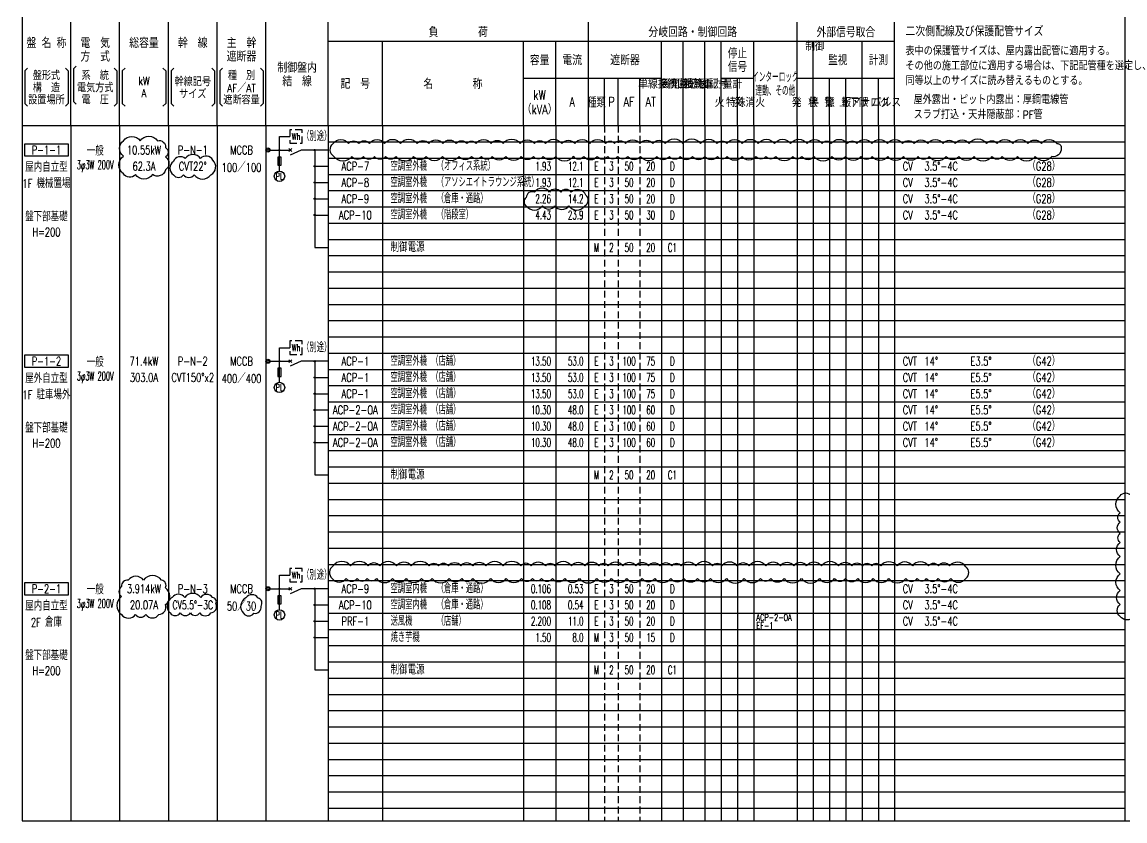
# Model space of a CAD drawing. Header units: millimetres. Extents: x -2 to 828, y 15 to 581.
# Drawn here: x 13.5 to 420.5, y 31.4 to 326.4 of the extents above; entities that cross this region are included whole.
import ezdxf
from ezdxf.enums import TextEntityAlignment as Align

# ---------------------------------------------------------------- set-up
doc = ezdxf.new("R2010")
doc.units = ezdxf.units.MM
doc.header["$LTSCALE"] = 0.2
doc.linetypes.add('DASHED', pattern=[19.05, 12.7, -6.35])
for name, color, linetype in [('1_文字', 3, 'Continuous'), ('1_表', 7, 'Continuous'), ('_E-8_', 7, 'Continuous'), ('盤内配線', 1, 'Continuous')]:
    doc.layers.add(name, color=color, linetype=linetype)
doc.layers.add('1_追加変更', color=10, linetype='Continuous', plot=False)
doc.styles.get("Standard").update_dxf_attribs({"font": 'simplex.shx', "width": 0.8, "bigfont": 'extfont2.shx'})
doc.styles.add('TATEGAKI', font='txt', dxfattribs={"bigfont": 'bigfont.shx'})

msp = doc.modelspace()

# ---------------------------------------------------------------- linework, layer by layer
at = {"layer": '1_文字', "linetype": 'Continuous'}
for points in [[(15.49, 309.44), (14.5, 308.48), (14.5, 296.41), (15.49, 295.44)], [(29.51, 309.44), (30.5, 308.48), (30.5, 296.41), (29.51, 295.44)], [(33.49, 310.13), (32.5, 309.16), (32.5, 297.09), (33.49, 296.13)], [(47.51, 309.44), (48.5, 308.48), (48.5, 296.41), (47.51, 295.44)], [(51.49, 309.44), (50.5, 308.48), (50.5, 296.41), (51.49, 295.44)], [(65.51, 309.44), (66.5, 308.48), (66.5, 296.41), (65.51, 295.44)], [(69.49, 309.44), (68.5, 308.48), (68.5, 296.41), (69.49, 295.44)], [(83.51, 309.44), (84.5, 308.48), (84.5, 296.41), (83.51, 295.44)], [(87.49, 309.44), (86.5, 308.48), (86.5, 296.41), (87.49, 295.44)], [(101.51, 309.44), (102.5, 308.48), (102.5, 296.41), (101.51, 295.44)]]:
    msp.add_lwpolyline(points, dxfattribs=at)
at = {"layer": '1_文字'}
for points in [[(14.5, 281.52), (30.5, 281.52), (30.5, 276.87), (14.5, 276.87)], [(14.5, 203.52), (30.5, 203.52), (30.5, 198.87), (14.5, 198.87)], [(14.5, 119.52), (30.5, 119.52), (30.5, 114.87), (14.5, 114.87)]]:
    msp.add_lwpolyline(points, close=True, dxfattribs=at)
at = {"layer": '1_表', "color": 6}
msp.add_line((420.5, 581.44), (420.5, 31.44), dxfattribs=at)
at = {"layer": '1_表', "color": 7, "linetype": 'Continuous'}
for p, q in [((31.5, 288.19), (31.5, 326.44)), ((49.5, 288.19), (49.5, 326.44)), ((67.5, 288.19), (67.5, 326.44)), ((85.5, 288.19), (85.5, 326.44)), ((103.5, 288.19), (103.5, 326.44)), ((126.5, 288.19), (126.5, 326.44)), ((222.5, 288.19), (222.5, 326.44)), ((299.5, 288.19), (299.5, 326.44)), ((335.5, 288.19), (335.5, 326.44)), ((126.5, 319.44), (335.5, 319.44)), ((146.5, 288.19), (146.5, 319.44)), ((198.5, 288.19), (198.5, 319.44)), ((210.5, 288.19), (210.5, 319.44)), ((249.5, 288.19), (249.5, 319.44)), ((257.5, 288.19), (257.5, 319.44)), ((265.5, 288.19), (265.5, 319.44)), ((271.5, 288.19), (271.5, 319.44)), ((283.5, 288.19), (283.5, 319.44)), ((305.5, 288.19), (305.5, 319.44)), ((323.5, 288.19), (323.5, 319.44)), ((198.5, 305.76), (249.5, 305.76)), ((228.5, 288.19), (228.5, 305.76)), ((233.5, 288.19), (233.5, 305.76)), ((241.5, 288.19), (241.5, 305.76)), ((271.5, 305.76), (283.5, 305.76)), ((277.5, 288.19), (277.5, 305.76)), ((299.5, 305.76), (335.5, 305.76)), ((311.5, 288.19), (311.5, 305.76)), ((317.5, 288.19), (317.5, 305.76)), ((329.5, 288.19), (329.5, 305.76)), ((31.5, 288.19), (31.5, 31.44)), ((49.5, 288.19), (49.5, 31.44)), ((67.5, 288.19), (67.5, 31.44)), ((85.5, 288.19), (85.5, 31.44)), ((103.5, 288.19), (103.5, 31.44)), ((126.5, 288.19), (126.5, 31.44)), ((146.5, 288.19), (146.5, 31.44)), ((198.5, 288.19), (198.5, 31.44)), ((210.5, 288.19), (210.5, 31.44)), ((222.5, 288.19), (222.5, 31.44)), ((249.5, 288.19), (249.5, 31.44)), ((257.5, 288.19), (257.5, 31.44)), ((265.5, 288.19), (265.5, 31.44)), ((271.5, 288.19), (271.5, 31.44)), ((277.5, 288.19), (277.5, 31.44)), ((283.5, 288.19), (283.5, 31.44)), ((299.5, 288.19), (299.5, 31.44)), ((305.5, 288.19), (305.5, 31.44)), ((311.5, 288.19), (311.5, 31.44)), ((317.5, 288.19), (317.5, 31.44)), ((323.5, 288.19), (323.5, 31.44)), ((329.5, 288.19), (329.5, 31.44)), ((335.5, 288.19), (335.5, 31.44)), ((126.5, 282.19), (420.5, 282.19)), ((126.5, 276.19), (420.5, 276.19)), ((126.5, 270.19), (420.5, 270.19)), ((126.5, 264.19), (420.5, 264.19)), ((126.5, 258.19), (420.5, 258.19)), ((126.5, 252.19), (420.5, 252.19)), ((126.5, 246.19), (420.5, 246.19)), ((126.5, 240.19), (420.5, 240.19)), ((126.5, 234.19), (420.5, 234.19)), ((126.5, 228.19), (420.5, 228.19)), ((126.5, 222.19), (420.5, 222.19)), ((126.5, 216.19), (420.5, 216.19)), ((126.5, 210.19), (420.5, 210.19)), ((126.5, 204.19), (420.5, 204.19)), ((126.5, 198.19), (420.5, 198.19)), ((126.5, 192.19), (420.5, 192.19)), ((126.5, 186.19), (420.5, 186.19)), ((126.5, 180.19), (420.5, 180.19)), ((126.5, 174.19), (420.5, 174.19)), ((126.5, 168.19), (420.5, 168.19)), ((126.5, 162.19), (420.5, 162.19)), ((126.5, 156.19), (420.5, 156.19)), ((126.5, 150.19), (420.5, 150.19)), ((126.5, 144.19), (420.5, 144.19)), ((126.5, 138.19), (420.5, 138.19)), ((126.5, 132.19), (420.5, 132.19)), ((126.5, 126.19), (420.5, 126.19)), ((126.5, 120.19), (420.5, 120.19)), ((126.5, 114.19), (420.5, 114.19)), ((126.5, 108.19), (420.5, 108.19)), ((126.5, 102.19), (420.5, 102.19)), ((126.5, 96.19), (420.5, 96.19)), ((126.5, 90.19), (420.5, 90.19)), ((126.5, 84.19), (420.5, 84.19)), ((126.5, 78.19), (420.5, 78.19)), ((126.5, 72.19), (420.5, 72.19)), ((126.5, 66.19), (420.5, 66.19)), ((126.5, 60.19), (420.5, 60.19)), ((126.5, 54.19), (420.5, 54.19)), ((126.5, 48.19), (420.5, 48.19)), ((126.5, 42.19), (420.5, 42.19)), ((126.5, 36.19), (420.5, 36.19))]:
    msp.add_line(p, q, dxfattribs=at)
at = {"layer": '1_表', "color": 6, "linetype": 'Continuous'}
msp.add_line((13.5, 288.19), (420.5, 288.19), dxfattribs=at)
at = {"layer": '1_表', "color": 6}
msp.add_lwpolyline([(13.5, 31.44), (827.5, 31.44), (827.5, 581.44), (13.5, 581.44)], close=True, dxfattribs=at)
at = {"layer": '1_表', "linetype": 'DASHED'}
for points in [[(228.5, 288.19), (228.5, 31.44)], [(233.5, 288.19), (233.5, 31.44)], [(241.5, 288.19), (241.5, 31.44)]]:
    msp.add_lwpolyline(points, dxfattribs=at)
at = {"layer": '1_追加変更'}
for points in [[(50.96, 282.62, -0.520567), (57.1, 282.62, -0.520567), (63.51, 282.62, -0.520567), (66.45, 280.14, -0.520567), (66.45, 276.62, -0.520567), (66.45, 271.85, -0.520567), (61.63, 270.11, -0.520567), (55.31, 270.11, -0.520567), (50.96, 270.4, -0.520567), (50.96, 276.94, -0.520567)], [(128.36, 281.59, -0.520567), (133.94, 281.59, -0.520567), (137.73, 281.59, -0.520567), (141.7, 281.59, -0.520567), (147.31, 281.59, -0.520567), (153.17, 281.59, -0.520567), (159.33, 281.59, -0.520567), (163.56, 281.59, -0.520567), (168.83, 281.59, -0.520567), (173.69, 281.59, -0.520567), (177.66, 281.59, -0.520567), (181.03, 281.59, -0.520567), (186.59, 281.59, -0.520567), (191.08, 281.59, -0.520567), (197.32, 281.59, -0.520567), (202.56, 281.59, -0.520567), (206.63, 281.59, -0.520567), (212.73, 281.59, -0.520567), (217.45, 281.59, -0.520567), (222.98, 281.59, -0.520567), (228.82, 281.59, -0.520567), (232.16, 281.59, -0.520567), (236.17, 281.59, -0.520567), (241.47, 281.59, -0.520567), (246.29, 281.59, -0.520567), (250.88, 281.59, -0.520567), (257.39, 281.59, -0.520567), (263.89, 281.59, -0.520567), (269.95, 281.59, -0.520567), (273.6, 281.59, -0.520567), (279.28, 281.59, -0.520567), (285.19, 281.59, -0.520567), (291.18, 281.59, -0.520567), (297.13, 281.59, -0.520567), (303.21, 281.59, -0.520567), (308.71, 281.59, -0.520567), (312.14, 281.59, -0.520567), (318.02, 281.59, -0.520567), (321.61, 281.59, -0.520567), (327.12, 281.59, -0.520567), (332.82, 281.59, -0.520567), (338.46, 281.59, -0.520567), (342.69, 281.59, -0.520567), (347.75, 281.59, -0.520567), (353.38, 281.59, -0.520567), (357.9, 281.59, -0.520567), (362.96, 281.59, -0.520567), (369.46, 281.59, -0.520567), (373.32, 281.59, -0.520567), (379.12, 281.59, -0.520567), (384.71, 281.59, -0.520567), (389.67, 281.59, -0.520567), (395.34, 281.59, -0.520567), (396.95, 279.78, -0.520567), (393.47, 276.8, -0.520567), (387.4, 276.8, -0.520567), (380.9, 276.8, -0.520567), (375.24, 276.8, -0.520567), (371.4, 276.8, -0.520567), (364.84, 276.8, -0.520567), (359.22, 276.8, -0.520567), (354.5, 276.8, -0.520567), (348.27, 276.8, -0.520567), (344.21, 276.8, -0.520567), (338.78, 276.8, -0.520567), (332.95, 276.8, -0.520567), (327.26, 276.8, -0.520567), (323.07, 276.8, -0.520567), (317.43, 276.8, -0.520567), (312.35, 276.8, -0.520567), (305.83, 276.8, -0.520567), (301.27, 276.8, -0.520567), (297.88, 276.8, -0.520567), (291.65, 276.8, -0.520567), (288.03, 276.8, -0.520567), (284.33, 276.8, -0.520567), (279.2, 276.8, -0.520567), (273.76, 276.8, -0.520567), (270.15, 276.8, -0.520567), (265.47, 276.8, -0.520567), (260.9, 276.8, -0.520567), (256.38, 276.8, -0.520567), (252.39, 276.8, -0.520567), (247.72, 276.8, -0.520567), (241.71, 276.8, -0.520567), (237.03, 276.8, -0.520567), (233.27, 276.8, -0.520567), (229.65, 276.8, -0.520567), (225.75, 276.8, -0.520567), (220.85, 276.8, -0.520567), (216.93, 276.8, -0.520567), (210.46, 276.8, -0.520567), (205.79, 276.8, -0.520567), (202.2, 276.8, -0.520567), (197.69, 276.8, -0.520567), (192.08, 276.8, -0.520567), (187.03, 276.8, -0.520567), (182.99, 276.8, -0.520567), (179.37, 276.8, -0.520567), (174.77, 276.8, -0.520567), (168.69, 276.8, -0.520567), (162.63, 276.8, -0.520567), (157.99, 276.8, -0.520567), (151.53, 276.8, -0.520567), (147.59, 276.8, -0.520567), (143.57, 276.8, -0.520567), (139.47, 276.8, -0.520567), (135.2, 276.8, -0.520567), (128.59, 276.8, -0.520567)], [(69.36, 270.05, 0.520567), (73.1, 270.05, 0.520567), (76.97, 270.05, 0.520567), (83.2, 270.05, 0.520567), (83.88, 275.45, 0.520567), (79.38, 276.08, 0.520567), (73.73, 276.08, 0.520567), (69.36, 274.92, 0.520567)], [(199.56, 258.57, 0.520567), (205.58, 258.57, 0.520567), (210.13, 258.57, 0.520567), (215.27, 258.57, 0.520567), (221.2, 258.57, 0.520567), (221.55, 262.55, 0.520567), (216.17, 263.65, 0.520567), (212.27, 263.65, 0.520567), (208.16, 263.65, 0.520567), (202.63, 263.65, 0.520567), (199.56, 261.64, 0.520567)], [(127.97, 120.99, 0.520567), (133.12, 120.99, 0.520567), (137.13, 120.99, 0.520567), (140.88, 120.99, 0.520567), (144.25, 120.99, 0.520567), (150.22, 120.99, 0.520567), (155.22, 120.99, 0.520567), (160.85, 120.99, 0.520567), (164.86, 120.99, 0.520567), (171.1, 120.99, 0.520567), (175.73, 120.99, 0.520567), (179.89, 120.99, 0.520567), (186.52, 120.99, 0.520567), (192.16, 120.99, 0.520567), (197.79, 120.99, 0.520567), (201.86, 120.99, 0.520567), (205.2, 120.99, 0.520567), (209.25, 120.99, 0.520567), (213.81, 120.99, 0.520567), (219.23, 120.99, 0.520567), (225.66, 120.99, 0.520567), (231.06, 120.99, 0.520567), (236.74, 120.99, 0.520567), (242.37, 120.99, 0.520567), (246.97, 120.99, 0.520567), (252.88, 120.99, 0.520567), (257.74, 120.99, 0.520567), (262.77, 120.99, 0.520567), (267.56, 120.99, 0.520567), (273.41, 120.99, 0.520567), (280.03, 120.99, 0.520567), (286.01, 120.99, 0.520567), (289.79, 120.99, 0.520567), (294.72, 120.99, 0.520567), (301.12, 120.99, 0.520567), (307.74, 120.99, 0.520567), (313.37, 120.99, 0.520567), (317.34, 120.99, 0.520567), (321.89, 120.99, 0.520567), (327.64, 120.99, 0.520567), (333.38, 120.99, 0.520567), (339.69, 120.99, 0.520567), (343.82, 120.99, 0.520567), (347.32, 120.99, 0.520567), (351.6, 120.99, 0.520567), (356.27, 120.99, 0.520567), (361.81, 121.03, 0.520567), (361.81, 125.23, 0.520567), (355.73, 125.59, 0.520567), (351.66, 125.59, 0.520567), (348.01, 125.59, 0.520567), (342.07, 125.59, 0.520567), (336.4, 125.59, 0.520567), (330.37, 125.59, 0.520567), (327.04, 125.59, 0.520567), (323.6, 125.59, 0.520567), (319.73, 125.59, 0.520567), (314.84, 125.59, 0.520567), (308.47, 125.59, 0.520567), (303.04, 125.59, 0.520567), (298.31, 125.59, 0.520567), (293.34, 125.59, 0.520567), (288.03, 125.59, 0.520567), (281.83, 125.59, 0.520567), (277.42, 125.59, 0.520567), (271.77, 125.59, 0.520567), (268.28, 125.59, 0.520567), (262.11, 125.59, 0.520567), (256.71, 125.59, 0.520567), (253.27, 125.59, 0.520567), (248.87, 125.59, 0.520567), (244.65, 125.59, 0.520567), (239.99, 125.59, 0.520567), (235.26, 125.59, 0.520567), (229.84, 125.59, 0.520567), (226.32, 125.59, 0.520567), (221.15, 125.59, 0.520567), (216.3, 125.59, 0.520567), (210.14, 125.59, 0.520567), (206.61, 125.59, 0.520567), (201.37, 125.59, 0.520567), (197.57, 125.59, 0.520567), (191.03, 125.59, 0.520567), (184.7, 125.59, 0.520567), (179.79, 125.59, 0.520567), (175.38, 125.59, 0.520567), (170.86, 125.59, 0.520567), (167.18, 125.59, 0.520567), (163.71, 125.59, 0.520567), (157.15, 125.59, 0.520567), (151.69, 125.59, 0.520567), (145.52, 125.59, 0.520567), (141.2, 125.59, 0.520567), (134.76, 125.59, 0.520567), (128.31, 125.59, 0.520567)], [(50.23, 107.66, 0.520567), (55.42, 107.66, 0.520567), (59.17, 107.66, 0.520567), (64.01, 107.66, 0.520567), (66.41, 111.31, 0.520567), (66.41, 117.52, 0.520567), (64.94, 120.31, 0.520567), (58.32, 120.31, 0.520567), (52.67, 120.31, 0.520567), (50.23, 118.02, 0.520567), (50.23, 114.28, 0.520567)], [(68.12, 108.25, 0.520567), (71.88, 108.25, 0.520567), (75.63, 108.25, 0.520567), (79.06, 108.25, 0.520567), (83.16, 108.25, 0.520567), (85.05, 111.61, 0.520567), (83.78, 113.95, 0.520567), (79.42, 113.95, 0.520567), (73.54, 113.95, 0.520567), (68.92, 113.95, 0.520567)], [(95.23, 108.13, 0.520567), (99.03, 108.13, 0.520567), (101.69, 110.69, 0.520567), (100.56, 113.8, 0.520567), (96.11, 113.8, 0.520567)]]:
    msp.add_lwpolyline(points, format="xyb", close=True, dxfattribs=at)
msp.add_lwpolyline([(423.69, 106.95, -0.520567), (418.77, 106.96, -0.520567), (418.77, 111.37, -0.520567), (418.77, 116.5, -0.520567), (418.77, 122.66, -0.520567), (418.77, 129.06, -0.520567), (418.77, 134.25, -0.520567), (418.77, 137.64, -0.520567), (418.77, 141.8, -0.520567), (418.77, 145.27, -0.520567), (418.77, 151.51, -0.520567), (422.8, 151.51, -0.520567)], format="xyb", dxfattribs=at)
at = {"layer": '_E-8_', "color": 1, "linetype": 'Continuous'}
for p, q in [((108.5, 271.43), (108.5, 284.19)), ((108.5, 284.19), (112.37, 284.19)), ((121.5, 279.19), (121.5, 243.19)), ((121.5, 273.19), (126.5, 273.19)), ((121.5, 267.19), (126.5, 267.19)), ((121.5, 261.19), (126.5, 261.19)), ((121.5, 255.19), (126.5, 255.19)), ((121.5, 243.19), (126.5, 243.19)), ((108.5, 193.43), (108.5, 206.19)), ((108.5, 206.19), (112.37, 206.19)), ((121.5, 201.19), (121.5, 159.19)), ((121.5, 195.19), (126.5, 195.19)), ((121.5, 189.19), (126.5, 189.19)), ((121.5, 183.19), (126.5, 183.19)), ((121.5, 177.19), (126.5, 177.19)), ((121.5, 171.19), (126.5, 171.19)), ((121.5, 159.19), (126.5, 159.19)), ((108.5, 109.43), (108.5, 122.19)), ((108.5, 122.19), (112.37, 122.19)), ((121.5, 117.19), (121.5, 87.19)), ((121.5, 111.19), (126.5, 111.19)), ((121.5, 105.19), (126.5, 105.19)), ((121.5, 99.19), (126.5, 99.19)), ((121.5, 87.19), (126.5, 87.19))]:
    msp.add_line(p, q, dxfattribs=at)
at = {"layer": '_E-8_', "color": 1}
for p, q in [((105, 279.19), (112.5, 279.19)), ((126.5, 279.19), (116.5, 279.19)), ((105, 201.19), (112.5, 201.19)), ((126.5, 201.19), (116.5, 201.19)), ((105, 117.19), (112.5, 117.19)), ((126.5, 117.19), (116.5, 117.19))]:
    msp.add_line(p, q, dxfattribs=at)
at = {"layer": '_E-8_', "color": 2, "linetype": 'Continuous'}
for p, q in [((112, 279.69), (113, 278.69)), ((112, 278.69), (113, 279.69)), ((116.5, 279.19), (112.5, 277.33)), ((112, 201.69), (113, 200.69)), ((112, 200.69), (113, 201.69)), ((116.5, 201.19), (112.5, 199.33)), ((112, 117.69), (113, 116.69)), ((112, 116.69), (113, 117.69)), ((116.5, 117.19), (112.5, 115.33))]:
    msp.add_line(p, q, dxfattribs=at)
for points in [[(107.9, 273.58), (109.1, 273.58), (109.1, 276.58), (107.9, 276.58)], [(107.9, 195.58), (109.1, 195.58), (109.1, 198.58), (107.9, 198.58)], [(107.9, 111.58), (109.1, 111.58), (109.1, 114.58), (107.9, 114.58)]]:
    msp.add_lwpolyline(points, close=True, dxfattribs=at)
for centre, radius in [((104.25, 279.19), 0.75), ((104.25, 279.19), 0.4), ((104.25, 279.19), 0.4), ((108.5, 269.51), 1.92), ((104.25, 201.19), 0.75), ((104.25, 201.19), 0.4), ((104.25, 201.19), 0.4), ((108.5, 191.51), 1.92), ((104.25, 117.19), 0.75), ((104.25, 117.19), 0.4), ((104.25, 117.19), 0.4), ((108.5, 107.51), 1.92)]:
    msp.add_circle(centre, radius, dxfattribs=at)
at = {"layer": '_E-8_', "color": 1, "linetype": 'Continuous'}
for centre in [(108.5, 279.19), (121.5, 279.19), (121.5, 273.19), (121.5, 267.19), (121.5, 261.19), (121.5, 255.19), (108.5, 201.19), (121.5, 201.19), (121.5, 195.19), (121.5, 189.19), (121.5, 183.19), (121.5, 177.19), (121.5, 171.19), (108.5, 117.19), (121.5, 117.19), (121.5, 111.19), (121.5, 105.19), (121.5, 99.19)]:
    msp.add_circle(centre, 0.25, dxfattribs=at)
at = {"layer": '盤内配線', "color": 7, "linetype": 'DASHED'}
for points in [[(112.37, 281.69), (116.87, 281.69), (116.87, 286.69), (112.37, 286.69)], [(112.37, 203.69), (116.87, 203.69), (116.87, 208.69), (112.37, 208.69)], [(112.37, 119.69), (116.87, 119.69), (116.87, 124.69), (112.37, 124.69)]]:
    msp.add_lwpolyline(points, close=True, dxfattribs=at)

# ---------------------------------------------------------------- texts
at = {"layer": '1_文字'}
for s, height, width, p in [('負\u3000\u3000\u3000\u3000荷', 3.5, 0.8, (174.5, 322.94)), ('分岐回路・制御回路', 3.5, 0.800431, (261, 322.94)), ('外部信号取合', 3.5, 0.79288, (317.5, 322.94)), ('盤 名 称', 3.5, 0.8, (22.5, 318.94)), ('電\u3000気', 3.5, 0.8, (40.5, 318.94)), ('総容量', 3.5, 0.8, (58.5, 318.94)), ('幹\u3000線', 3.5, 0.8, (76.5, 318.94)), ('主\u3000幹', 3.5, 0.8, (94.5, 318.94)), ('方\u3000式', 3.5, 0.8, (40.5, 313.94)), ('遮断器', 3.5, 0.8, (94.5, 313.94)), ('容量', 3.5, 0.8, (204.5, 312.6)), ('電流', 3.5, 0.8, (216.5, 312.6)), ('遮断器', 3.5, 0.8, (236, 312.6)), ('停止', 3.5, 0.747573, (277.5, 315.1)), ('監視', 3.5, 0.747573, (314.5, 312.6)), ('計測', 3.5, 0.747573, (329.5, 312.6)), ('制御盤内', 3.5, 0.8, (115, 309.82)), ('信号', 3.5, 0.747573, (277.5, 310.1)), ('盤形式', 3, 0.8, (22.5, 306.94)), ('系\u3000統', 3, 0.8, (40.5, 306.94)), ('kW', 3, 0.8, (58.5, 304.69)), ('幹線記号', 3, 0.8, (76.5, 304.69)), ('種\u3000別', 3, 0.8, (94.5, 306.94)), ('結\u3000線', 3.5, 0.8, (115, 304.82)), ('記\u3000号', 3.5, 0.8, (136.5, 303.82)), ('名\u3000\u3000\u3000\u3000称', 3.5, 0.8, (172.5, 303.82)), ('インターロック', 3.5, 0.5, (291.5, 306.32)), ('構\u3000造', 3, 0.8, (22.5, 302.44)), ('電気方式', 3, 0.8, (40.5, 302.44)), ('A', 3, 0.8, (58.5, 300.19)), ('サイズ', 3, 0.8, (76.5, 300.19)), ('AF／AT', 3, 0.8, (94.5, 302.44)), ('kW', 3.5, 0.75, (204.5, 299.48)), ('連動、その他', 3.5, 0.5, (291.5, 301.32)), ('設置場所', 3, 0.8, (22.5, 297.94)), ('電\u3000圧', 3, 0.8, (40.5, 297.94)), ('遮断容量', 3, 0.8, (94.5, 297.94)), ('A', 3.5, 0.75, (216.5, 296.98)), ('種類', 3.5, 0.7, (225.5, 296.98)), ('P', 3.5, 0.75, (231, 296.98)), ('AF', 3.5, 0.75, (237.5, 296.98)), ('AT', 3.5, 0.75, (245.5, 296.98)), ('（kVA）', 3.5, 0.75, (204.5, 294.48)), ('一般', 3.2, 0.7, (40.5, 279.19)), ('P-1-1', 3.2, 0.7, (22.5, 279.19)), ('10.55kW', 3.2, 0.7, (58.5, 279.19)), ('P-N-1', 3.2, 0.7, (76.5, 279.19)), ('MCCB', 3.2, 0.7, (94.5, 279.19)), ('屋内自立型', 3.2, 0.7, (22.5, 273.19)), ('3φ3W 200V', 3.2, 0.55, (40.5, 273.19)), ('62.3A', 3.2, 0.7, (58.5, 273.19)), ('CVT22°', 3.2, 0.7, (76.5, 273.19)), ('100／100', 3.2, 0.7, (94.5, 273.19)), ('ACP-7', 3.2, 0.7, (136.5, 273.19)), ('E', 3.2, 0.6, (225.5, 273.19)), ('3', 3.2, 0.6, (231, 273.19)), ('50', 3.2, 0.6, (237.5, 273.19)), ('20', 3.2, 0.6, (245.5, 273.19)), ('D', 3.2, 0.6, (253.5, 273.19)), ('1F 機械置場', 3.2, 0.7, (22.5, 267.19)), ('PL', 2.5, 0.6, (108.5, 269.51)), ('ACP-8', 3.2, 0.7, (136.5, 267.19)), ('E', 3.2, 0.6, (225.5, 267.19)), ('3', 3.2, 0.6, (231, 267.19)), ('50', 3.2, 0.6, (237.5, 267.19)), ('20', 3.2, 0.6, (245.5, 267.19)), ('D', 3.2, 0.6, (253.5, 267.19)), ('ACP-9', 3.2, 0.7, (136.5, 261.19)), ('E', 3.2, 0.6, (225.5, 261.19)), ('3', 3.2, 0.6, (231, 261.19)), ('50', 3.2, 0.6, (237.5, 261.19)), ('20', 3.2, 0.6, (245.5, 261.19)), ('D', 3.2, 0.6, (253.5, 261.19)), ('盤下部基礎', 3.2, 0.7, (22.5, 254.91)), ('ACP-10', 3.2, 0.7, (136.5, 255.19)), ('E', 3.2, 0.6, (225.5, 255.19)), ('3', 3.2, 0.6, (231, 255.19)), ('50', 3.2, 0.6, (237.5, 255.19)), ('30', 3.2, 0.6, (245.5, 255.19)), ('D', 3.2, 0.6, (253.5, 255.19)), ('H=200', 3.2, 0.7, (22.5, 248.91)), ('M', 3.2, 0.6, (225.5, 243.19)), ('2', 3.2, 0.6, (231, 243.19)), ('50', 3.2, 0.6, (237.5, 243.19)), ('20', 3.2, 0.6, (245.5, 243.19)), ('C1', 3.2, 0.6, (253.5, 243.19)), ('P-1-2', 3.2, 0.7, (22.5, 201.19)), ('一般', 3.2, 0.7, (40.5, 201.19)), ('71.4kW', 3.2, 0.7, (58.5, 201.19)), ('P-N-2', 3.2, 0.7, (76.5, 201.19)), ('MCCB', 3.2, 0.7, (94.5, 201.19)), ('ACP-1', 3.2, 0.7, (136.5, 201.19)), ('E', 3.2, 0.6, (225.5, 201.19)), ('3', 3.2, 0.6, (231, 201.19)), ('100', 3.2, 0.6, (237.5, 201.19)), ('75', 3.2, 0.6, (245.5, 201.19)), ('D', 3.2, 0.6, (253.5, 201.19)), ('屋外自立型', 3.2, 0.7, (22.5, 195.19)), ('3φ3W 200V', 3.2, 0.55, (40.5, 195.19)), ('303.0A', 3.2, 0.7, (58.5, 195.19)), ('CVT150°x2', 3.2, 0.7, (76.5, 195.19)), ('400／400', 3.2, 0.7, (94.5, 195.19)), ('ACP-1', 3.2, 0.7, (136.5, 195.19)), ('E', 3.2, 0.6, (225.5, 195.19)), ('3', 3.2, 0.6, (231, 195.19)), ('100', 3.2, 0.6, (237.5, 195.19)), ('75', 3.2, 0.6, (245.5, 195.19)), ('D', 3.2, 0.6, (253.5, 195.19)), ('PL', 2.5, 0.6, (108.5, 191.51)), ('1F 駐車場外', 3.2, 0.7, (22.5, 189.19)), ('ACP-1', 3.2, 0.7, (136.5, 189.19)), ('E', 3.2, 0.6, (225.5, 189.19)), ('3', 3.2, 0.6, (231, 189.19)), ('100', 3.2, 0.6, (237.5, 189.19)), ('75', 3.2, 0.6, (245.5, 189.19)), ('D', 3.2, 0.6, (253.5, 189.19)), ('ACP-2-OA', 3.2, 0.7, (136.5, 183.19)), ('E', 3.2, 0.6, (225.5, 183.19)), ('3', 3.2, 0.6, (231, 183.19)), ('100', 3.2, 0.6, (237.5, 183.19)), ('60', 3.2, 0.6, (245.5, 183.19)), ('D', 3.2, 0.6, (253.5, 183.19)), ('盤下部基礎', 3.2, 0.7, (22.5, 176.91)), ('ACP-2-OA', 3.2, 0.7, (136.5, 177.19)), ('E', 3.2, 0.6, (225.5, 177.19)), ('3', 3.2, 0.6, (231, 177.19)), ('100', 3.2, 0.6, (237.5, 177.19)), ('60', 3.2, 0.6, (245.5, 177.19)), ('D', 3.2, 0.6, (253.5, 177.19)), ('H=200', 3.2, 0.7, (22.5, 170.91)), ('ACP-2-OA', 3.2, 0.7, (136.5, 171.19)), ('E', 3.2, 0.6, (225.5, 171.19)), ('3', 3.2, 0.6, (231, 171.19)), ('100', 3.2, 0.6, (237.5, 171.19)), ('60', 3.2, 0.6, (245.5, 171.19)), ('D', 3.2, 0.6, (253.5, 171.19)), ('M', 3.2, 0.6, (225.5, 159.19)), ('2', 3.2, 0.6, (231, 159.19)), ('50', 3.2, 0.6, (237.5, 159.19)), ('20', 3.2, 0.6, (245.5, 159.19)), ('C1', 3.2, 0.6, (253.5, 159.19)), ('P-2-1', 3.2, 0.7, (22.5, 117.19)), ('一般', 3.2, 0.7, (40.5, 117.19)), ('3.914kW', 3.2, 0.7, (58.5, 117.19)), ('P-N-3', 3.2, 0.7, (76.5, 117.19)), ('MCCB', 3.2, 0.7, (94.5, 117.19)), ('ACP-9', 3.2, 0.7, (136.5, 117.19)), ('E', 3.2, 0.6, (225.5, 117.19)), ('3', 3.2, 0.6, (231, 117.19)), ('50', 3.2, 0.6, (237.5, 117.19)), ('20', 3.2, 0.6, (245.5, 117.19)), ('D', 3.2, 0.6, (253.5, 117.19)), ('屋内自立型', 3.2, 0.7, (22.5, 111.19)), ('3φ3W 200V', 3.2, 0.55, (40.5, 111.19)), ('20.07A', 3.2, 0.7, (58.5, 111.19)), ('CV5.5°-3C', 3.2, 0.65, (76.5, 111.19)), ('50／30', 3.2, 0.7, (94.5, 111.19)), ('ACP-10', 3.2, 0.7, (136.5, 111.19)), ('E', 3.2, 0.6, (225.5, 111.19)), ('3', 3.2, 0.6, (231, 111.19)), ('50', 3.2, 0.6, (237.5, 111.19)), ('20', 3.2, 0.6, (245.5, 111.19)), ('D', 3.2, 0.6, (253.5, 111.19)), ('2F 倉庫', 3.2, 0.7, (22.5, 105.19)), ('PL', 2.5, 0.6, (108.5, 107.51)), ('PRF-1', 3.2, 0.7, (136.5, 105.19)), ('E', 3.2, 0.6, (225.5, 105.19)), ('3', 3.2, 0.6, (231, 105.19)), ('50', 3.2, 0.6, (237.5, 105.19)), ('20', 3.2, 0.6, (245.5, 105.19)), ('D', 3.2, 0.6, (253.5, 105.19)), ('M', 3.2, 0.6, (225.5, 99.19)), ('3', 3.2, 0.6, (231, 99.19)), ('50', 3.2, 0.6, (237.5, 99.19)), ('15', 3.2, 0.6, (245.5, 99.19)), ('D', 3.2, 0.6, (253.5, 99.19)), ('盤下部基礎', 3.2, 0.7, (22.5, 92.91)), ('H=200', 3.2, 0.7, (22.5, 86.91)), ('M', 3.2, 0.6, (225.5, 87.19)), ('2', 3.2, 0.6, (231, 87.19)), ('50', 3.2, 0.6, (237.5, 87.19)), ('20', 3.2, 0.6, (245.5, 87.19)), ('C1', 3.2, 0.6, (253.5, 87.19))]:
    msp.add_text(s, height=height, dxfattribs=dict(at, width=width)).set_placement(p, align=Align.MIDDLE)
at = {"layer": '1_文字', "width": 0.8}
for s, height, p in [('二次側配線及び保護配管サイズ', 3.5, (339.5, 321.19)), ('表中の保護管サイズは、屋内露出配管に適用する。', 3, (339.5, 314.19)), ('その他の施工部位に適用する場合は、下記配管種を選定し、', 3, (339.5, 308.69)), ('同等以上のサイズに読み替えるものとする。', 3, (339.5, 303.19)), ('屋外露出・ピット内露出：厚鋼電線管', 3, (342.5, 296.19)), ('スラブ打込・天井隠蔽部：PF管', 3, (342.5, 290.69))]:
    msp.add_text(s, height=height, dxfattribs=at).set_placement(p)
at = {"layer": '1_文字', "style": 'TATEGAKI'}
msp.add_text('制御', height=3, dxfattribs=at).set_placement((302.5, 315.85))
for s, p in [('単線接続図記号', (253.5, 303.82)), ('展開接続図記号', (261.5, 303.82)), ('積算電力量計', (268.5, 303.82)), ('火\u3000災', (274.5, 296.98)), ('特殊消火', (280.5, 296.98)), ('発 停', (302.5, 296.98)), ('状 態', (308.5, 296.98)), ('警 報', (314.5, 296.98)), ('上下限', (320.5, 296.98)), ('アナログ', (326.5, 296.98)), ('パルス', (332.5, 296.98))]:
    msp.add_text(s, height=3, dxfattribs=at).set_placement(p, align=Align.MIDDLE)
at = {"layer": '1_文字'}
for s, height, width, p in [('（別途）', 3.2, 0.6, (116.87, 284.19)), ('空調室外機', 3.2, 0.6, (149.5, 273.19)), ('（オフィス系統）', 3.2, 0.6, (166.5, 273.19)), ('CV', 3.2, 0.7, (338.5, 273.19)), ('3.5°-4C', 3.2, 0.7, (346.5, 273.19)), ('（G28）', 3.2, 0.7, (384.5, 273.19)), ('空調室外機', 3.2, 0.6, (149.5, 267.19)), ('（アソシエイトラウンジ系統）', 3.2, 0.6, (166.5, 267.19)), ('CV', 3.2, 0.7, (338.5, 267.19)), ('3.5°-4C', 3.2, 0.7, (346.5, 267.19)), ('（G28）', 3.2, 0.7, (384.5, 267.19)), ('空調室外機', 3.2, 0.6, (149.5, 261.19)), ('（倉庫・通路）', 3.2, 0.6, (166.5, 261.19)), ('CV', 3.2, 0.7, (338.5, 261.19)), ('3.5°-4C', 3.2, 0.7, (346.5, 261.19)), ('（G28）', 3.2, 0.7, (384.5, 261.19)), ('空調室外機', 3.2, 0.6, (149.5, 255.19)), ('（階段室）', 3.2, 0.6, (166.5, 255.19)), ('CV', 3.2, 0.7, (338.5, 255.19)), ('3.5°-4C', 3.2, 0.7, (346.5, 255.19)), ('（G28）', 3.2, 0.7, (384.5, 255.19)), ('制御電源', 3.2, 0.7, (149.5, 243.19)), ('（別途）', 3.2, 0.6, (116.87, 206.19)), ('空調室外機', 3.2, 0.6, (149.5, 201.19)), ('（店舗）', 3.2, 0.6, (164.5, 201.19)), ('CVT', 3.2, 0.7, (338.5, 201.19)), ('14°', 3.2, 0.7, (346.5, 201.19)), ('E3.5°', 3.2, 0.7, (363.5, 201.19)), ('（G42）', 3.2, 0.7, (384.5, 201.19)), ('空調室外機', 3.2, 0.6, (149.5, 195.19)), ('（店舗）', 3.2, 0.6, (164.5, 195.19)), ('CVT', 3.2, 0.7, (338.5, 195.19)), ('14°', 3.2, 0.7, (346.5, 195.19)), ('E5.5°', 3.2, 0.7, (363.5, 195.19)), ('（G42）', 3.2, 0.7, (384.5, 195.19)), ('空調室外機', 3.2, 0.6, (149.5, 189.19)), ('（店舗）', 3.2, 0.6, (164.5, 189.19)), ('CVT', 3.2, 0.7, (338.5, 189.19)), ('14°', 3.2, 0.7, (346.5, 189.19)), ('E5.5°', 3.2, 0.7, (363.5, 189.19)), ('（G42）', 3.2, 0.7, (384.5, 189.19)), ('空調室外機', 3.2, 0.6, (149.5, 183.19)), ('（店舗）', 3.2, 0.6, (164.5, 183.19)), ('CVT', 3.2, 0.7, (338.5, 183.19)), ('14°', 3.2, 0.7, (346.5, 183.19)), ('E5.5°', 3.2, 0.7, (363.5, 183.19)), ('（G42）', 3.2, 0.7, (384.5, 183.19)), ('空調室外機', 3.2, 0.6, (149.5, 177.19)), ('（店舗）', 3.2, 0.6, (164.5, 177.19)), ('（G42）', 3.2, 0.7, (384.5, 177.19)), ('CVT', 3.2, 0.7, (338.5, 177.19)), ('14°', 3.2, 0.7, (346.5, 177.19)), ('E5.5°', 3.2, 0.7, (363.5, 177.19)), ('空調室外機', 3.2, 0.6, (149.5, 171.19)), ('（店舗）', 3.2, 0.6, (164.5, 171.19)), ('CVT', 3.2, 0.7, (338.5, 171.19)), ('14°', 3.2, 0.7, (346.5, 171.19)), ('E5.5°', 3.2, 0.7, (363.5, 171.19)), ('（G42）', 3.2, 0.7, (384.5, 171.19)), ('制御電源', 3.2, 0.7, (149.5, 159.19)), ('（別途）', 3.2, 0.6, (116.87, 122.19)), ('空調室内機', 3.2, 0.6, (149.5, 117.19)), ('（倉庫・通路）', 3.2, 0.6, (166.5, 117.19)), ('CV', 3.2, 0.7, (338.5, 117.19)), ('3.5°-4C', 3.2, 0.7, (346.5, 117.19)), ('空調室内機', 3.2, 0.6, (149.5, 111.19)), ('（倉庫・通路）', 3.2, 0.6, (166.5, 111.19)), ('CV', 3.2, 0.7, (338.5, 111.19)), ('3.5°-4C', 3.2, 0.7, (346.5, 111.19)), ('送風機', 3.2, 0.6, (149.5, 105.19)), ('（店舗）', 3.2, 0.6, (166.5, 105.19)), ('ACP-2-OA', 2.4, 0.7, (284.5, 106.59)), ('CV', 3.2, 0.7, (338.5, 105.19)), ('3.5°-4C', 3.2, 0.7, (346.5, 105.19)), ('EF-1', 2.4, 0.7, (284.5, 103.59)), ('焼き芋機', 3.2, 0.6, (149.5, 99.19)), ('制御電源', 3.2, 0.7, (149.5, 87.19))]:
    msp.add_text(s, height=height, dxfattribs=dict(at, width=width)).set_placement(p, align=Align.MIDDLE_LEFT)
at = {"layer": '1_文字', "width": 0.6}
for s, p in [('1.93', (208.7, 273.19)), ('12.1', (220.7, 273.19)), ('1.93', (208.7, 267.19)), ('12.1', (220.7, 267.19)), ('2.26', (208.7, 261.19)), ('14.2', (220.7, 261.19)), ('4.43', (208.7, 255.19)), ('23.9', (220.7, 255.19)), ('13.50', (208.7, 201.19)), ('53.0', (220.7, 201.19)), ('13.50', (208.7, 195.19)), ('53.0', (220.7, 195.19)), ('13.50', (208.7, 189.19)), ('53.0', (220.7, 189.19)), ('10.30', (208.7, 183.19)), ('48.0', (220.7, 183.19)), ('10.30', (208.7, 177.19)), ('48.0', (220.7, 177.19)), ('10.30', (208.7, 171.19)), ('48.0', (220.7, 171.19)), ('0.106', (208.7, 117.19)), ('0.53', (220.7, 117.19)), ('0.108', (208.7, 111.19)), ('0.54', (220.7, 111.19)), ('2.200', (208.7, 105.19)), ('11.0', (220.7, 105.19)), ('1.50', (208.7, 99.19)), ('8.0', (220.7, 99.19))]:
    msp.add_text(s, height=3.2, dxfattribs=at).set_placement(p, align=Align.MIDDLE_RIGHT)
at = {"layer": '盤内配線', "color": 3, "linetype": 'Continuous', "width": 0.7}
for p in [(114.62, 284.19), (114.62, 206.19), (114.62, 122.19)]:
    msp.add_text('Wh', height=2.5, dxfattribs=at).set_placement(p, align=Align.MIDDLE)

doc.saveas('drawing.dxf')
